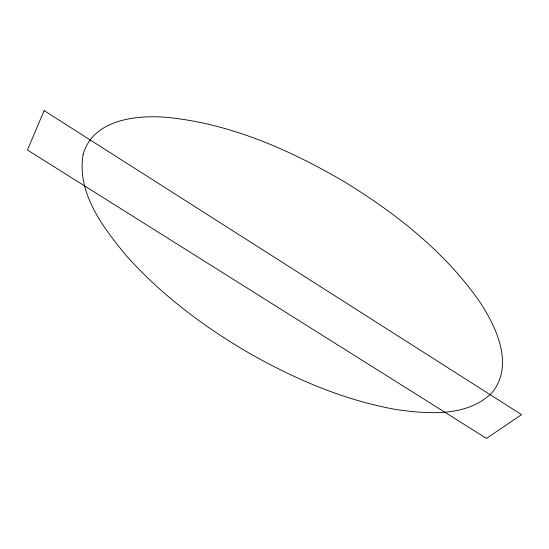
<?xml version="1.0" encoding="UTF-8"?>
<svg xmlns="http://www.w3.org/2000/svg" width="549" height="549" viewBox="0 0 549 549"><rect width="100%" height="100%" fill="white"/><g stroke="black" fill="none" stroke-linecap="round" stroke-linejoin="round"><path stroke-width="0.82" d="M83.084 154.64C76.661 193.523 103.438 228.048 126.764 256.17C162.099 295.616 205.038 327.636 250.763 354.057C296.247 379.702 345.115 400.564 396.769 409.629C428.268 414.001 466.437 417.11 491.403 393.393C514.976 365.682 496.31 326.566 479.009 300.777C444.258 251.291 395.699 213.273 344.566 181.891C290.098 149.946 230.477 123.621 167.047 117.39C136.392 114.755 92.774 119.435 83.084 154.64M44.119 110.61L27.45 150.014L486.469 438.39L521.55 414.673L44.119 110.61"/></g></svg>
